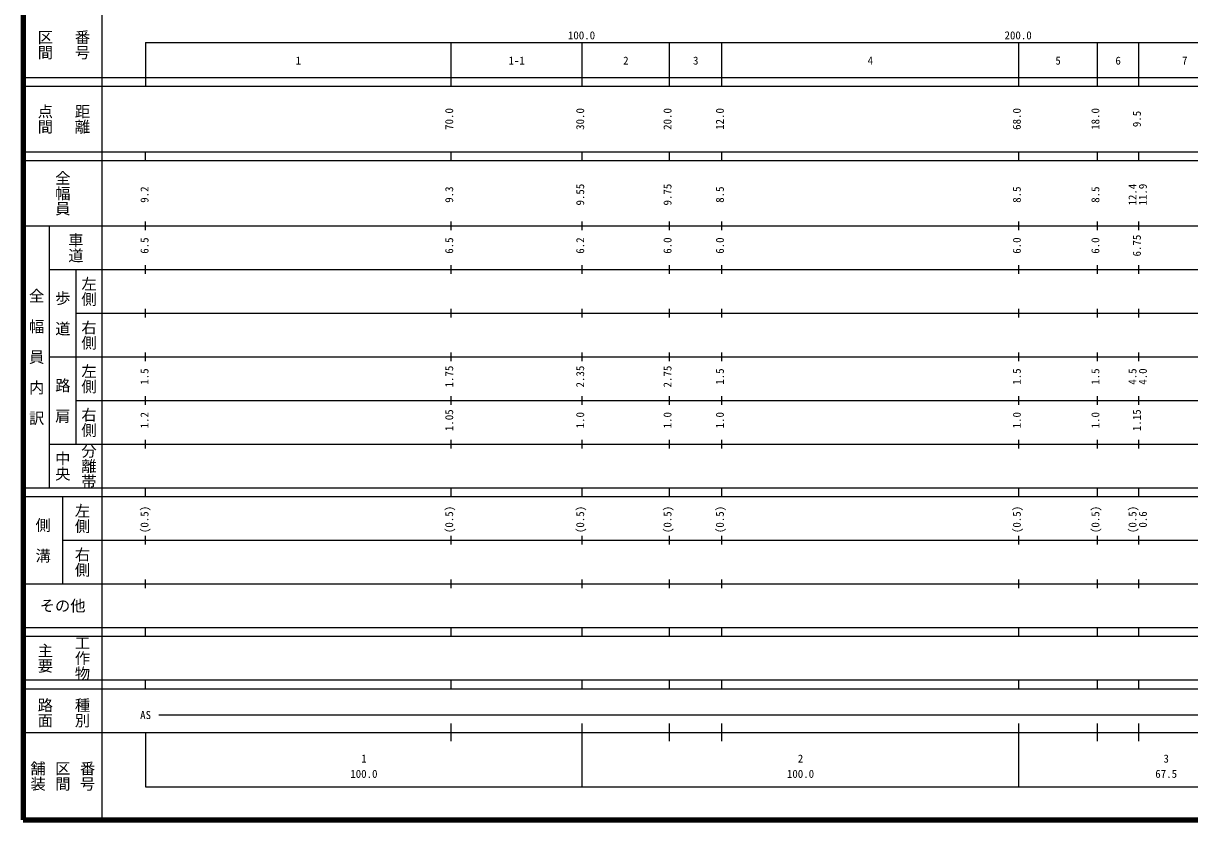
# Model space of a CAD drawing. Units: millimetres on the paper, enlarged 1000 times. Extents: x 40000 to 680000, y 20000 to 380000.
# Drawn here: x 40000 to 307133, y 20000 to 202409 of the extents above; entities that cross this region are included whole.
import ezdxf
from ezdxf.enums import TextEntityAlignment as Align

# ---------------------------------------------------------------- set-up
doc = ezdxf.new("R2010")
doc.units = ezdxf.units.MM
doc.header["$LTSCALE"] = 1000
doc.layers.add('M-TTL', color=2, linetype='Continuous', lineweight=140)
doc.layers.add('M-TTL-BAND', color=7, linetype='Continuous', lineweight=25)
doc.styles.add('@ＭＳ ゴシック', font='')
doc.styles.add('ＭＳ ゴシック', font='')
doc.styles.get('@ＭＳ ゴシック').set_extended_font_data('@MS Gothic')
doc.styles.get('ＭＳ ゴシック').set_extended_font_data('MS Gothic')

msp = doc.modelspace()

# ---------------------------------------------------------------- linework, layer by layer
at = {"layer": 'M-TTL'}
for p, q in [((40000, 380000), (40000, 20000)), ((40000, 20000), (680000, 20000))]:
    msp.add_line(p, q, dxfattribs=at)
at = {"layer": 'M-TTL-BAND'}
for p, q in [((58000, 370000), (58000, 20000)), ((68000, 198000), (579000, 198000)), ((68000, 198000), (68000, 188000)), ((138000, 188000), (138000, 198000)), ((168000, 188000), (168000, 198000)), ((188000, 188000), (188000, 198000)), ((200000, 188000), (200000, 198000)), ((268000, 188000), (268000, 198000)), ((286000, 188000), (286000, 198000)), ((295500, 188000), (295500, 198000)), ((40000, 190000), (579000, 190000)), ((40000, 188000), (579000, 188000)), ((40000, 173000), (579000, 173000)), ((40000, 171000), (579000, 171000)), ((68000, 171000), (68000, 173000)), ((138000, 171000), (138000, 173000)), ((168000, 171000), (168000, 173000)), ((188000, 171000), (188000, 173000)), ((200000, 171000), (200000, 173000)), ((268000, 171000), (268000, 173000)), ((286000, 171000), (286000, 173000)), ((295500, 171000), (295500, 173000)), ((40000, 156000), (579000, 156000)), ((46000, 96000), (46000, 156000)), ((68000, 155000), (68000, 157000)), ((138000, 155000), (138000, 157000)), ((168000, 155000), (168000, 157000)), ((188000, 155000), (188000, 157000)), ((200000, 155000), (200000, 157000)), ((268000, 155000), (268000, 157000)), ((286000, 155000), (286000, 157000)), ((295500, 155000), (295500, 157000)), ((68000, 145000), (68000, 147000)), ((138000, 145000), (138000, 147000)), ((168000, 145000), (168000, 147000)), ((188000, 145000), (188000, 147000)), ((200000, 145000), (200000, 147000)), ((268000, 145000), (268000, 147000)), ((286000, 145000), (286000, 147000)), ((295500, 145000), (295500, 147000)), ((46000, 146000), (579000, 146000)), ((52000, 146000), (52000, 106000)), ((68000, 135000), (68000, 137000)), ((138000, 135000), (138000, 137000)), ((168000, 135000), (168000, 137000)), ((188000, 135000), (188000, 137000)), ((200000, 135000), (200000, 137000)), ((268000, 135000), (268000, 137000)), ((286000, 135000), (286000, 137000)), ((295500, 135000), (295500, 137000)), ((52000, 136000), (579000, 136000)), ((46000, 126000), (579000, 126000)), ((68000, 125000), (68000, 127000)), ((138000, 125000), (138000, 127000)), ((168000, 125000), (168000, 127000)), ((188000, 125000), (188000, 127000)), ((200000, 125000), (200000, 127000)), ((268000, 125000), (268000, 127000)), ((286000, 125000), (286000, 127000)), ((295500, 125000), (295500, 127000)), ((52000, 116000), (579000, 116000)), ((68000, 115000), (68000, 117000)), ((138000, 115000), (138000, 117000)), ((168000, 115000), (168000, 117000)), ((188000, 115000), (188000, 117000)), ((200000, 115000), (200000, 117000)), ((268000, 115000), (268000, 117000)), ((286000, 115000), (286000, 117000)), ((295500, 115000), (295500, 117000)), ((68000, 105000), (68000, 107000)), ((138000, 105000), (138000, 107000)), ((168000, 105000), (168000, 107000)), ((188000, 105000), (188000, 107000)), ((200000, 105000), (200000, 107000)), ((268000, 105000), (268000, 107000)), ((286000, 105000), (286000, 107000)), ((295500, 105000), (295500, 107000)), ((46000, 106000), (579000, 106000)), ((40000, 96000), (579000, 96000)), ((40000, 94000), (579000, 94000)), ((49000, 94000), (49000, 74000)), ((68000, 94000), (68000, 96000)), ((138000, 94000), (138000, 96000)), ((168000, 94000), (168000, 96000)), ((188000, 94000), (188000, 96000)), ((200000, 94000), (200000, 96000)), ((268000, 94000), (268000, 96000)), ((286000, 94000), (286000, 96000)), ((295500, 94000), (295500, 96000)), ((49000, 84000), (579000, 84000)), ((68000, 83000), (68000, 85000)), ((138000, 83000), (138000, 85000)), ((168000, 83000), (168000, 85000)), ((188000, 83000), (188000, 85000)), ((200000, 83000), (200000, 85000)), ((268000, 83000), (268000, 85000)), ((286000, 83000), (286000, 85000)), ((295500, 83000), (295500, 85000)), ((68000, 73000), (68000, 75000)), ((138000, 73000), (138000, 75000)), ((168000, 73000), (168000, 75000)), ((188000, 73000), (188000, 75000)), ((200000, 73000), (200000, 75000)), ((268000, 73000), (268000, 75000)), ((286000, 73000), (286000, 75000)), ((295500, 73000), (295500, 75000)), ((40000, 74000), (579000, 74000)), ((40000, 64000), (579000, 64000)), ((40000, 62000), (579000, 62000)), ((68000, 62000), (68000, 64000)), ((138000, 62000), (138000, 64000)), ((168000, 62000), (168000, 64000)), ((188000, 62000), (188000, 64000)), ((200000, 62000), (200000, 64000)), ((268000, 62000), (268000, 64000)), ((286000, 62000), (286000, 64000)), ((295500, 62000), (295500, 64000)), ((40000, 52000), (579000, 52000)), ((68000, 50000), (68000, 52000)), ((138000, 50000), (138000, 52000)), ((168000, 50000), (168000, 52000)), ((188000, 50000), (188000, 52000)), ((200000, 50000), (200000, 52000)), ((268000, 50000), (268000, 52000)), ((286000, 50000), (286000, 52000)), ((295500, 50000), (295500, 52000)), ((40000, 50000), (579000, 50000)), ((71000, 44000), (328000, 44000)), ((138000, 38000), (138000, 42000)), ((168000, 27500), (168000, 42000)), ((188000, 38000), (188000, 42000)), ((200000, 38000), (200000, 42000)), ((268000, 27500), (268000, 42000)), ((286000, 38000), (286000, 42000)), ((295500, 38000), (295500, 42000)), ((40000, 40000), (579000, 40000)), ((68000, 40000), (68000, 27500)), ((68000, 27500), (579000, 27500))]:
    msp.add_line(p, q, dxfattribs=at)

# ---------------------------------------------------------------- texts
at = {"layer": 'M-TTL-BAND', "style": '@ＭＳ ゴシック'}
for s, p in [('区間', (45000, 197500)), ('番号', (53500, 197500)), ('点間', (45000, 180500)), ('距離', (53500, 180500)), ('全幅員', (49000, 163500)), ('車道', (52000, 151000)), ('左側', (55000, 141000)), ('全\u3000幅\u3000員\u3000内\u3000訳', (43000, 126000)), ('歩\u3000道', (49000, 136000)), ('右側', (55000, 131000)), ('左側', (55000, 121000)), ('路\u3000肩', (49000, 116000)), ('右側', (55000, 111000)), ('中央', (49000, 101000)), ('分離帯', (55000, 101000)), ('左側', (53500, 89000)), ('側\u3000溝', (44500, 84000)), ('右側', (53500, 79000)), ('工作物', (53500, 57000)), ('主要', (45000, 57000)), ('路面', (45000, 44500)), ('種別', (53500, 44500)), ('舗装', (43333, 30000)), ('区間', (49000, 30000)), ('番号', (54667, 30000))]:
    msp.add_text(s, height=2566, rotation=270, dxfattribs=at).set_placement(p, align=Align.MIDDLE_CENTER)
at = {"layer": 'M-TTL-BAND', "style": 'ＭＳ ゴシック'}
for s, p in [('100.0', (167844, 198195)), ('200.0', (267844, 198195)), ('1', (103000, 192405)), ('1-1', (153000, 192405)), ('2', (178000, 192405)), ('3', (194000, 192405)), ('4', (234000, 192405)), ('5', (277000, 192405)), ('6', (290750, 192405)), ('7', (306000, 192405)), ('AS', (68000, 42500)), ('1', (118000, 32523)), ('2', (218000, 32523)), ('3', (301750, 32523)), ('100.0', (118000, 29033)), ('100.0', (218000, 29033)), ('67.5', (301750, 29033))]:
    msp.add_text(s, height=1833, dxfattribs=at).set_placement(p, align=Align.BOTTOM_CENTER)
for s, p in [('70.0', (139000, 180500)), ('30.0', (169000, 180500)), ('20.0', (189000, 180500)), ('12.0', (201000, 180500)), ('68.0', (269000, 180500)), ('18.0', (287000, 180500)), ('9.5', (296500, 180500)), ('9.2', (69216, 163174)), ('9.3', (139000, 163174)), ('9.55', (169000, 163174)), ('9.75', (189000, 163174)), ('8.5', (201000, 163174)), ('8.5', (269000, 163174)), ('8.5', (287000, 163174)), ('12.4', (295500, 163174)), ('11.9', (297870, 163174)), ('6.5', (69216, 151500)), ('6.5', (139000, 151500)), ('6.2', (169000, 151500)), ('6.0', (189000, 151500)), ('6.0', (201000, 151500)), ('6.0', (269000, 151500)), ('6.0', (287000, 151500)), ('6.75', (296500, 151500)), ('1.5', (69216, 121500)), ('1.75', (139000, 121500)), ('2.35', (169000, 121500)), ('2.75', (189000, 121500)), ('1.5', (201000, 121500)), ('1.5', (269000, 121500)), ('1.5', (287000, 121500)), ('4.5', (295500, 121500)), ('4.0', (297870, 121500)), ('1.2', (69216, 111500)), ('1.05', (139000, 111500)), ('1.0', (169000, 111500)), ('1.0', (189000, 111500)), ('1.0', (201000, 111500)), ('1.0', (269000, 111500)), ('1.0', (287000, 111500)), ('1.15', (296500, 111500)), ('(0.5)', (69216, 88764)), ('(0.5)', (139000, 88764)), ('(0.5)', (169000, 88764)), ('(0.5)', (189000, 88764)), ('(0.5)', (201000, 88764)), ('(0.5)', (269000, 88764)), ('(0.5)', (287000, 88764)), ('(0.5)', (295500, 88764)), ('0.6', (297870, 88764))]:
    msp.add_text(s, height=1833, rotation=90, dxfattribs=at).set_placement(p, align=Align.BOTTOM_CENTER)
msp.add_text('その他', height=2566, dxfattribs=at).set_placement((49000, 69000), align=Align.MIDDLE_CENTER)

doc.saveas('drawing.dxf')
